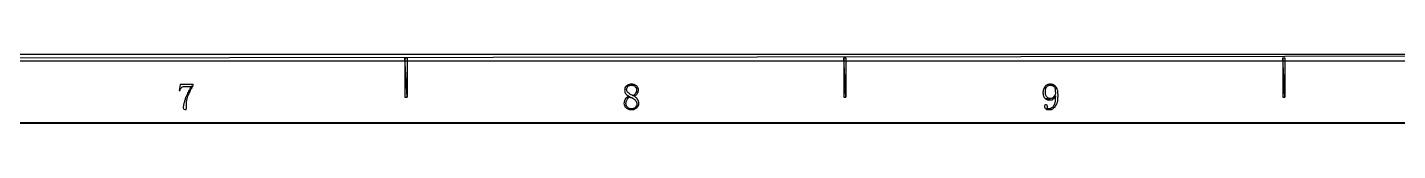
# Model space of a CAD drawing. Extents: x -15.4 to 0.8, y 0.3 to 11.8.
# Drawn here: x -7.247 to -3.355, y 0.567 to 0.763 of the extents above; entities that cross this region are included whole.
import ezdxf

# ---------------------------------------------------------------- set-up
doc = ezdxf.new("R2010")
doc.units = 0
doc.header["$MEASUREMENT"] = 0
doc.linetypes.add('AUSGEZOGEN', pattern=[0])
doc.layers.get('0').update_dxf_attribs({"linetype": 'AUSGEZOGEN'})

msp = doc.modelspace()

# ---------------------------------------------------------------- linework, layer by layer
for points in [[(-14.9188, 0.7627), (-14.9188, 0.7444), (-14.9188, 0.7444), (0.0721, 0.7627), (-14.9188, 0.7627)], [(-14.9188, 0.7444), (0.0721, 0.7627), (0.0721, 0.7627), (0.0904, 0.7444), (-14.9188, 0.7444)], [(-6.1746, 0.6419), (-6.1688, 0.6419), (-6.1688, 0.6419), (-6.1746, 0.7536), (-6.1746, 0.6419)], [(-6.1688, 0.6419), (-6.1746, 0.7536), (-6.1746, 0.7536), (-6.1688, 0.7536), (-6.1688, 0.6419)], [(-4.9279, 0.6419), (-4.9221, 0.6419), (-4.9221, 0.6419), (-4.9279, 0.7536), (-4.9279, 0.6419)], [(-4.9221, 0.6419), (-4.9279, 0.7536), (-4.9279, 0.7536), (-4.9221, 0.7536), (-4.9221, 0.6419)], [(-3.6804, 0.6419), (-3.6754, 0.6419), (-3.6754, 0.6419), (-3.6804, 0.7536), (-3.6804, 0.6419)], [(-3.6754, 0.6419), (-3.6804, 0.7536), (-3.6804, 0.7536), (-3.6754, 0.7536), (-3.6754, 0.6419)], [(-6.7763, 0.6777), (-6.8138, 0.6777), (-6.8138, 0.6777), (-6.8163, 0.6602), (-6.8163, 0.6602), (-6.8138, 0.6602), (-6.8138, 0.6602), (-6.8138, 0.6619), (-6.8138, 0.6619), (-6.8129, 0.6636), (-6.8129, 0.6636), (-6.8121, 0.6661), (-6.8121, 0.6661), (-6.8113, 0.6677), (-6.8113, 0.6677), (-6.8096, 0.6686), (-6.8096, 0.6686), (-6.8088, 0.6702), (-6.8088, 0.6702), (-6.8071, 0.6711), (-6.8071, 0.6711), (-6.8046, 0.6719), (-6.8046, 0.6719), (-6.7821, 0.6719), (-6.7821, 0.6719), (-6.7771, 0.6727), (-6.7771, 0.6727), (-6.7763, 0.6744), (-6.7763, 0.6777)], [(-6.7771, 0.6727), (-6.7821, 0.6719), (-6.7821, 0.6719), (-6.7846, 0.6669), (-6.7846, 0.6669), (-6.7854, 0.6644), (-6.7854, 0.6644), (-6.7871, 0.6627), (-6.7871, 0.6627), (-6.7888, 0.6602), (-6.7888, 0.6602), (-6.7896, 0.6577), (-6.7896, 0.6577), (-6.7904, 0.6552), (-6.7904, 0.6552), (-6.7921, 0.6536), (-6.7921, 0.6536), (-6.7929, 0.6511), (-6.7929, 0.6511), (-6.7946, 0.6477), (-6.7946, 0.6477), (-6.7954, 0.6452), (-6.7954, 0.6452), (-6.7963, 0.6436), (-6.7963, 0.6436), (-6.7971, 0.6419), (-6.7971, 0.6419), (-6.7979, 0.6402), (-6.7979, 0.6402), (-6.7979, 0.6386), (-6.7979, 0.6386), (-6.7988, 0.6377), (-6.7988, 0.6377), (-6.7996, 0.6361), (-6.7996, 0.6361), (-6.7996, 0.6344), (-6.7996, 0.6344), (-6.8004, 0.6336), (-6.8004, 0.6336), (-6.8004, 0.6319), (-6.8004, 0.6319), (-6.8013, 0.6311), (-6.8013, 0.6311), (-6.8013, 0.6286), (-6.8013, 0.6286), (-6.8021, 0.6261), (-6.8021, 0.6261), (-6.8029, 0.6244), (-6.8029, 0.6244), (-6.8029, 0.6219), (-6.8029, 0.6219), (-6.8038, 0.6202), (-6.8038, 0.6202), (-6.8038, 0.6161), (-6.8038, 0.6161), (-6.8046, 0.6144), (-6.8046, 0.6144), (-6.8046, 0.6111), (-6.8046, 0.6111), (-6.8029, 0.6077), (-6.8029, 0.6077), (-6.7996, 0.6061), (-6.7996, 0.6061), (-6.7979, 0.6061), (-6.7979, 0.6061), (-6.7963, 0.6069), (-6.7963, 0.6069), (-6.7963, 0.6077), (-6.7963, 0.6077), (-6.7954, 0.6094), (-6.7954, 0.6094), (-6.7954, 0.6302), (-6.7954, 0.6302), (-6.7946, 0.6319), (-6.7946, 0.6319), (-6.7946, 0.6344), (-6.7946, 0.6344), (-6.7938, 0.6361), (-6.7938, 0.6361), (-6.7938, 0.6386), (-6.7938, 0.6386), (-6.7929, 0.6402), (-6.7929, 0.6402), (-6.7921, 0.6427), (-6.7921, 0.6427), (-6.7904, 0.6477), (-6.7904, 0.6477), (-6.7896, 0.6486), (-6.7896, 0.6486), (-6.7888, 0.6502), (-6.7888, 0.6502), (-6.7879, 0.6519), (-6.7879, 0.6519), (-6.7871, 0.6536), (-6.7871, 0.6536), (-6.7863, 0.6561), (-6.7863, 0.6561), (-6.7838, 0.6611), (-6.7838, 0.6611), (-6.7829, 0.6636), (-6.7829, 0.6636), (-6.7821, 0.6652), (-6.7821, 0.6652), (-6.7804, 0.6669), (-6.7804, 0.6669), (-6.7796, 0.6686), (-6.7796, 0.6686), (-6.7788, 0.6711), (-6.7771, 0.6727)], [(-5.5304, 0.6786), (-5.5346, 0.6786), (-5.5346, 0.6786), (-5.5371, 0.6777), (-5.5371, 0.6777), (-5.5388, 0.6769), (-5.5388, 0.6769), (-5.5404, 0.6769), (-5.5404, 0.6769), (-5.5421, 0.6761), (-5.5421, 0.6761), (-5.5438, 0.6744), (-5.5438, 0.6744), (-5.5454, 0.6736), (-5.5454, 0.6736), (-5.5479, 0.6711), (-5.5479, 0.6711), (-5.5496, 0.6677), (-5.5496, 0.6677), (-5.5504, 0.6652), (-5.5504, 0.6652), (-5.5504, 0.6636), (-5.5504, 0.6636), (-5.5513, 0.6611), (-5.5513, 0.6611), (-5.5504, 0.6594), (-5.5504, 0.6594), (-5.5504, 0.6577), (-5.5504, 0.6577), (-5.5496, 0.6552), (-5.5496, 0.6552), (-5.5488, 0.6536), (-5.5488, 0.6536), (-5.5479, 0.6519), (-5.5479, 0.6519), (-5.5454, 0.6494), (-5.5454, 0.6494), (-5.5446, 0.6477), (-5.5446, 0.6477), (-5.5429, 0.6469), (-5.5429, 0.6469), (-5.5413, 0.6452), (-5.5413, 0.6452), (-5.5388, 0.6444), (-5.5388, 0.6444), (-5.5396, 0.6444), (-5.5396, 0.6444), (-5.5413, 0.6427), (-5.5413, 0.6427), (-5.5354, 0.6427), (-5.5354, 0.6427), (-5.5329, 0.6411), (-5.5329, 0.6411), (-5.5304, 0.6402), (-5.5304, 0.6402), (-5.5271, 0.6386), (-5.5271, 0.6386), (-5.5254, 0.6369), (-5.5254, 0.6369), (-5.5221, 0.6352), (-5.5221, 0.6352), (-5.5213, 0.6336), (-5.5213, 0.6336), (-5.5196, 0.6319), (-5.5196, 0.6319), (-5.5188, 0.6302), (-5.5188, 0.6302), (-5.5171, 0.6286), (-5.5171, 0.6286), (-5.5171, 0.6269), (-5.5171, 0.6269), (-5.5163, 0.6252), (-5.5163, 0.6252), (-5.5163, 0.6202), (-5.5163, 0.6202), (-5.5171, 0.6177), (-5.5171, 0.6177), (-5.5196, 0.6127), (-5.5196, 0.6127), (-5.5213, 0.6111), (-5.5213, 0.6111), (-5.5229, 0.6102), (-5.5229, 0.6102), (-5.5246, 0.6094), (-5.5246, 0.6094), (-5.5263, 0.6094), (-5.5263, 0.6094), (-5.5288, 0.6086), (-5.5288, 0.6086), (-5.5413, 0.6086), (-5.5413, 0.6086), (-5.5379, 0.6069), (-5.5379, 0.6069), (-5.5354, 0.6061), (-5.5354, 0.6061), (-5.5271, 0.6061), (-5.5271, 0.6061), (-5.5246, 0.6069), (-5.5246, 0.6069), (-5.5229, 0.6077), (-5.5229, 0.6077), (-5.5213, 0.6086), (-5.5213, 0.6086), (-5.5179, 0.6102), (-5.5179, 0.6102), (-5.5163, 0.6111), (-5.5163, 0.6111), (-5.5154, 0.6119), (-5.5154, 0.6119), (-5.5146, 0.6136), (-5.5146, 0.6136), (-5.5129, 0.6152), (-5.5129, 0.6152), (-5.5104, 0.6202), (-5.5104, 0.6202), (-5.5104, 0.6277), (-5.5104, 0.6277), (-5.5113, 0.6294), (-5.5113, 0.6294), (-5.5121, 0.6319), (-5.5121, 0.6319), (-5.5129, 0.6336), (-5.5129, 0.6336), (-5.5138, 0.6352), (-5.5138, 0.6352), (-5.5146, 0.6361), (-5.5146, 0.6361), (-5.5154, 0.6377), (-5.5154, 0.6377), (-5.5171, 0.6394), (-5.5171, 0.6394), (-5.5188, 0.6402), (-5.5188, 0.6402), (-5.5221, 0.6436), (-5.5221, 0.6436), (-5.5238, 0.6444), (-5.5238, 0.6444), (-5.5221, 0.6461), (-5.5221, 0.6461), (-5.5279, 0.6461), (-5.5279, 0.6461), (-5.5296, 0.6477), (-5.5296, 0.6477), (-5.5321, 0.6486), (-5.5321, 0.6486), (-5.5354, 0.6502), (-5.5354, 0.6502), (-5.5371, 0.6519), (-5.5371, 0.6519), (-5.5388, 0.6527), (-5.5388, 0.6527), (-5.5404, 0.6544), (-5.5404, 0.6544), (-5.5421, 0.6561), (-5.5421, 0.6561), (-5.5438, 0.6577), (-5.5438, 0.6577), (-5.5446, 0.6594), (-5.5446, 0.6594), (-5.5446, 0.6611), (-5.5446, 0.6611), (-5.5454, 0.6627), (-5.5454, 0.6627), (-5.5454, 0.6644), (-5.5454, 0.6644), (-5.5438, 0.6677), (-5.5438, 0.6677), (-5.5429, 0.6702), (-5.5429, 0.6702), (-5.5421, 0.6719), (-5.5421, 0.6719), (-5.5404, 0.6727), (-5.5404, 0.6727), (-5.5388, 0.6744), (-5.5388, 0.6744), (-5.5371, 0.6752), (-5.5371, 0.6752), (-5.5354, 0.6752), (-5.5354, 0.6752), (-5.5329, 0.6761), (-5.5329, 0.6761), (-5.5204, 0.6761), (-5.5204, 0.6761), (-5.5221, 0.6769), (-5.5221, 0.6769), (-5.5238, 0.6777), (-5.5238, 0.6777), (-5.5263, 0.6777), (-5.5263, 0.6777), (-5.5279, 0.6786), (-5.5304, 0.6786)], [(-5.5204, 0.6761), (-5.5304, 0.6761), (-5.5304, 0.6761), (-5.5288, 0.6761), (-5.5288, 0.6761), (-5.5271, 0.6752), (-5.5271, 0.6752), (-5.5246, 0.6752), (-5.5246, 0.6752), (-5.5229, 0.6744), (-5.5229, 0.6744), (-5.5213, 0.6727), (-5.5213, 0.6727), (-5.5204, 0.6711), (-5.5204, 0.6711), (-5.5188, 0.6694), (-5.5188, 0.6694), (-5.5171, 0.6661), (-5.5171, 0.6661), (-5.5171, 0.6577), (-5.5171, 0.6577), (-5.5188, 0.6544), (-5.5188, 0.6544), (-5.5196, 0.6527), (-5.5196, 0.6527), (-5.5204, 0.6511), (-5.5204, 0.6511), (-5.5213, 0.6502), (-5.5213, 0.6502), (-5.5229, 0.6486), (-5.5229, 0.6486), (-5.5246, 0.6469), (-5.5246, 0.6469), (-5.5271, 0.6461), (-5.5271, 0.6461), (-5.5221, 0.6461), (-5.5221, 0.6461), (-5.5196, 0.6469), (-5.5196, 0.6469), (-5.5179, 0.6486), (-5.5179, 0.6486), (-5.5163, 0.6494), (-5.5163, 0.6494), (-5.5154, 0.6511), (-5.5154, 0.6511), (-5.5138, 0.6527), (-5.5138, 0.6527), (-5.5138, 0.6536), (-5.5138, 0.6536), (-5.5121, 0.6552), (-5.5121, 0.6552), (-5.5121, 0.6577), (-5.5121, 0.6577), (-5.5113, 0.6594), (-5.5113, 0.6594), (-5.5113, 0.6644), (-5.5113, 0.6644), (-5.5121, 0.6669), (-5.5121, 0.6669), (-5.5138, 0.6702), (-5.5138, 0.6702), (-5.5154, 0.6719), (-5.5154, 0.6719), (-5.5163, 0.6736), (-5.5163, 0.6736), (-5.5171, 0.6736), (-5.5171, 0.6736), (-5.5188, 0.6752), (-5.5204, 0.6761)], [(-4.3413, 0.6786), (-4.3446, 0.6786), (-4.3446, 0.6786), (-4.3463, 0.6777), (-4.3463, 0.6777), (-4.3479, 0.6777), (-4.3479, 0.6777), (-4.3504, 0.6769), (-4.3504, 0.6769), (-4.3521, 0.6761), (-4.3521, 0.6761), (-4.3538, 0.6744), (-4.3538, 0.6744), (-4.3546, 0.6736), (-4.3546, 0.6736), (-4.3563, 0.6719), (-4.3563, 0.6719), (-4.3571, 0.6711), (-4.3571, 0.6711), (-4.3596, 0.6661), (-4.3596, 0.6661), (-4.3604, 0.6636), (-4.3604, 0.6636), (-4.3613, 0.6619), (-4.3613, 0.6619), (-4.3613, 0.6577), (-4.3613, 0.6577), (-4.3621, 0.6552), (-4.3621, 0.6552), (-4.3621, 0.6536), (-4.3621, 0.6536), (-4.3613, 0.6511), (-4.3613, 0.6511), (-4.3613, 0.6469), (-4.3613, 0.6469), (-4.3604, 0.6452), (-4.3604, 0.6452), (-4.3596, 0.6427), (-4.3596, 0.6427), (-4.3588, 0.6411), (-4.3588, 0.6411), (-4.3579, 0.6402), (-4.3579, 0.6402), (-4.3571, 0.6386), (-4.3571, 0.6386), (-4.3563, 0.6386), (-4.3563, 0.6386), (-4.3546, 0.6369), (-4.3546, 0.6369), (-4.3421, 0.6377), (-4.3421, 0.6377), (-4.3446, 0.6377), (-4.3446, 0.6377), (-4.3479, 0.6394), (-4.3479, 0.6394), (-4.3521, 0.6436), (-4.3521, 0.6436), (-4.3538, 0.6469), (-4.3538, 0.6469), (-4.3546, 0.6494), (-4.3546, 0.6494), (-4.3546, 0.6511), (-4.3546, 0.6511), (-4.3554, 0.6536), (-4.3554, 0.6536), (-4.3554, 0.6586), (-4.3554, 0.6586), (-4.3546, 0.6611), (-4.3546, 0.6611), (-4.3546, 0.6636), (-4.3546, 0.6636), (-4.3538, 0.6652), (-4.3538, 0.6652), (-4.3538, 0.6669), (-4.3538, 0.6669), (-4.3521, 0.6702), (-4.3521, 0.6702), (-4.3513, 0.6711), (-4.3513, 0.6711), (-4.3504, 0.6727), (-4.3504, 0.6727), (-4.3488, 0.6736), (-4.3488, 0.6736), (-4.3471, 0.6744), (-4.3471, 0.6744), (-4.3454, 0.6752), (-4.3454, 0.6752), (-4.3429, 0.6761), (-4.3429, 0.6761), (-4.3313, 0.6761), (-4.3313, 0.6761), (-4.3346, 0.6777), (-4.3346, 0.6777), (-4.3371, 0.6777), (-4.3371, 0.6777), (-4.3388, 0.6786), (-4.3413, 0.6786)], [(-4.3313, 0.6761), (-4.3413, 0.6761), (-4.3413, 0.6761), (-4.3396, 0.6761), (-4.3396, 0.6761), (-4.3379, 0.6752), (-4.3379, 0.6752), (-4.3354, 0.6752), (-4.3354, 0.6752), (-4.3338, 0.6744), (-4.3338, 0.6744), (-4.3321, 0.6727), (-4.3321, 0.6727), (-4.3313, 0.6719), (-4.3313, 0.6719), (-4.3296, 0.6702), (-4.3296, 0.6702), (-4.3288, 0.6686), (-4.3288, 0.6686), (-4.3288, 0.6669), (-4.3288, 0.6669), (-4.3279, 0.6652), (-4.3279, 0.6652), (-4.3271, 0.6627), (-4.3271, 0.6627), (-4.3271, 0.6586), (-4.3271, 0.6586), (-4.3263, 0.6561), (-4.3263, 0.6561), (-4.3263, 0.6527), (-4.3263, 0.6527), (-4.3279, 0.6494), (-4.3279, 0.6494), (-4.3288, 0.6469), (-4.3288, 0.6469), (-4.3296, 0.6452), (-4.3296, 0.6452), (-4.3263, 0.6452), (-4.3263, 0.6452), (-4.3263, 0.6427), (-4.3263, 0.6427), (-4.3271, 0.6402), (-4.3271, 0.6402), (-4.3271, 0.6352), (-4.3271, 0.6352), (-4.3279, 0.6327), (-4.3279, 0.6327), (-4.3279, 0.6286), (-4.3279, 0.6286), (-4.3288, 0.6261), (-4.3288, 0.6261), (-4.3288, 0.6244), (-4.3288, 0.6244), (-4.3296, 0.6227), (-4.3296, 0.6227), (-4.3304, 0.6211), (-4.3304, 0.6211), (-4.3304, 0.6194), (-4.3304, 0.6194), (-4.3313, 0.6177), (-4.3313, 0.6177), (-4.3321, 0.6169), (-4.3321, 0.6169), (-4.3329, 0.6152), (-4.3329, 0.6152), (-4.3346, 0.6136), (-4.3346, 0.6136), (-4.3363, 0.6119), (-4.3363, 0.6119), (-4.3379, 0.6111), (-4.3379, 0.6111), (-4.3396, 0.6094), (-4.3396, 0.6094), (-4.3413, 0.6094), (-4.3413, 0.6094), (-4.3429, 0.6086), (-4.3429, 0.6086), (-4.3446, 0.6086), (-4.3446, 0.6086), (-4.3529, 0.6077), (-4.3529, 0.6077), (-4.3513, 0.6069), (-4.3513, 0.6069), (-4.3488, 0.6069), (-4.3488, 0.6069), (-4.3471, 0.6061), (-4.3471, 0.6061), (-4.3421, 0.6061), (-4.3421, 0.6061), (-4.3396, 0.6069), (-4.3396, 0.6069), (-4.3379, 0.6069), (-4.3379, 0.6069), (-4.3363, 0.6077), (-4.3363, 0.6077), (-4.3346, 0.6086), (-4.3346, 0.6086), (-4.3329, 0.6094), (-4.3329, 0.6094), (-4.3296, 0.6127), (-4.3296, 0.6127), (-4.3279, 0.6136), (-4.3279, 0.6136), (-4.3271, 0.6161), (-4.3271, 0.6161), (-4.3254, 0.6177), (-4.3254, 0.6177), (-4.3238, 0.6211), (-4.3238, 0.6211), (-4.3229, 0.6227), (-4.3229, 0.6227), (-4.3221, 0.6244), (-4.3221, 0.6244), (-4.3221, 0.6269), (-4.3221, 0.6269), (-4.3204, 0.6302), (-4.3204, 0.6302), (-4.3204, 0.6327), (-4.3204, 0.6327), (-4.3196, 0.6344), (-4.3196, 0.6344), (-4.3196, 0.6411), (-4.3196, 0.6411), (-4.3188, 0.6436), (-4.3188, 0.6436), (-4.3188, 0.6486), (-4.3188, 0.6486), (-4.3196, 0.6511), (-4.3196, 0.6511), (-4.3196, 0.6561), (-4.3196, 0.6561), (-4.3204, 0.6577), (-4.3204, 0.6577), (-4.3204, 0.6602), (-4.3204, 0.6602), (-4.3213, 0.6619), (-4.3213, 0.6619), (-4.3221, 0.6636), (-4.3221, 0.6636), (-4.3221, 0.6652), (-4.3221, 0.6652), (-4.3246, 0.6702), (-4.3246, 0.6702), (-4.3254, 0.6702), (-4.3254, 0.6702), (-4.3263, 0.6719), (-4.3263, 0.6719), (-4.3279, 0.6736), (-4.3279, 0.6736), (-4.3296, 0.6752), (-4.3313, 0.6761)], [(-5.5413, 0.6427), (-5.5429, 0.6419), (-5.5429, 0.6419), (-5.5463, 0.6386), (-5.5463, 0.6386), (-5.5479, 0.6377), (-5.5479, 0.6377), (-5.5488, 0.6361), (-5.5488, 0.6361), (-5.5488, 0.6352), (-5.5488, 0.6352), (-5.5504, 0.6336), (-5.5504, 0.6336), (-5.5513, 0.6319), (-5.5513, 0.6319), (-5.5513, 0.6302), (-5.5513, 0.6302), (-5.5521, 0.6286), (-5.5521, 0.6286), (-5.5521, 0.6261), (-5.5521, 0.6261), (-5.5529, 0.6236), (-5.5529, 0.6236), (-5.5521, 0.6219), (-5.5521, 0.6219), (-5.5521, 0.6202), (-5.5521, 0.6202), (-5.5513, 0.6186), (-5.5513, 0.6186), (-5.5504, 0.6161), (-5.5504, 0.6161), (-5.5496, 0.6144), (-5.5496, 0.6144), (-5.5479, 0.6127), (-5.5479, 0.6127), (-5.5463, 0.6111), (-5.5463, 0.6111), (-5.5454, 0.6102), (-5.5454, 0.6102), (-5.5438, 0.6094), (-5.5438, 0.6094), (-5.5413, 0.6086), (-5.5413, 0.6086), (-5.5313, 0.6086), (-5.5313, 0.6086), (-5.5354, 0.6086), (-5.5354, 0.6086), (-5.5371, 0.6094), (-5.5371, 0.6094), (-5.5388, 0.6102), (-5.5388, 0.6102), (-5.5404, 0.6111), (-5.5404, 0.6111), (-5.5421, 0.6127), (-5.5421, 0.6127), (-5.5438, 0.6136), (-5.5438, 0.6136), (-5.5454, 0.6169), (-5.5454, 0.6169), (-5.5463, 0.6194), (-5.5463, 0.6194), (-5.5463, 0.6211), (-5.5463, 0.6211), (-5.5471, 0.6236), (-5.5471, 0.6236), (-5.5471, 0.6244), (-5.5471, 0.6244), (-5.5463, 0.6269), (-5.5463, 0.6269), (-5.5463, 0.6286), (-5.5463, 0.6286), (-5.5454, 0.6311), (-5.5454, 0.6311), (-5.5446, 0.6327), (-5.5446, 0.6327), (-5.5438, 0.6344), (-5.5438, 0.6344), (-5.5438, 0.6352), (-5.5438, 0.6352), (-5.5421, 0.6369), (-5.5421, 0.6369), (-5.5413, 0.6386), (-5.5413, 0.6386), (-5.5379, 0.6419), (-5.5379, 0.6419), (-5.5363, 0.6427), (-5.5413, 0.6427)], [(-4.3296, 0.6452), (-4.3313, 0.6436), (-4.3313, 0.6436), (-4.3313, 0.6427), (-4.3313, 0.6427), (-4.3329, 0.6411), (-4.3329, 0.6411), (-4.3346, 0.6394), (-4.3346, 0.6394), (-4.3363, 0.6386), (-4.3363, 0.6386), (-4.3388, 0.6377), (-4.3388, 0.6377), (-4.3421, 0.6377), (-4.3421, 0.6377), (-4.3546, 0.6369), (-4.3546, 0.6369), (-4.3513, 0.6352), (-4.3513, 0.6352), (-4.3496, 0.6344), (-4.3496, 0.6344), (-4.3479, 0.6336), (-4.3479, 0.6336), (-4.3379, 0.6336), (-4.3379, 0.6336), (-4.3363, 0.6344), (-4.3363, 0.6344), (-4.3346, 0.6352), (-4.3346, 0.6352), (-4.3329, 0.6369), (-4.3329, 0.6369), (-4.3313, 0.6377), (-4.3313, 0.6377), (-4.3296, 0.6394), (-4.3296, 0.6394), (-4.3288, 0.6411), (-4.3288, 0.6411), (-4.3271, 0.6427), (-4.3271, 0.6427), (-4.3263, 0.6452), (-4.3296, 0.6452)], [(-4.3538, 0.6202), (-4.3554, 0.6194), (-4.3554, 0.6194), (-4.3571, 0.6186), (-4.3571, 0.6186), (-4.3579, 0.6169), (-4.3579, 0.6169), (-4.3579, 0.6127), (-4.3579, 0.6127), (-4.3571, 0.6111), (-4.3571, 0.6111), (-4.3554, 0.6102), (-4.3554, 0.6102), (-4.3529, 0.6077), (-4.3529, 0.6077), (-4.3446, 0.6086), (-4.3446, 0.6086), (-4.3471, 0.6086), (-4.3471, 0.6086), (-4.3488, 0.6094), (-4.3488, 0.6094), (-4.3496, 0.6111), (-4.3496, 0.6111), (-4.3496, 0.6161), (-4.3496, 0.6161), (-4.3504, 0.6177), (-4.3504, 0.6177), (-4.3504, 0.6186), (-4.3504, 0.6186), (-4.3521, 0.6194), (-4.3538, 0.6202)], [(-15.3838, 0.5686), (-15.3838, 0.5669), (-15.3838, 0.5669), (0.2662, 0.5686), (-15.3838, 0.5686)], [(-15.3838, 0.5669), (0.2662, 0.5686), (0.2662, 0.5686), (0.2687, 0.5669), (-15.3838, 0.5669)]]:
    msp.add_lwpolyline(points)

doc.saveas('drawing.dxf')
